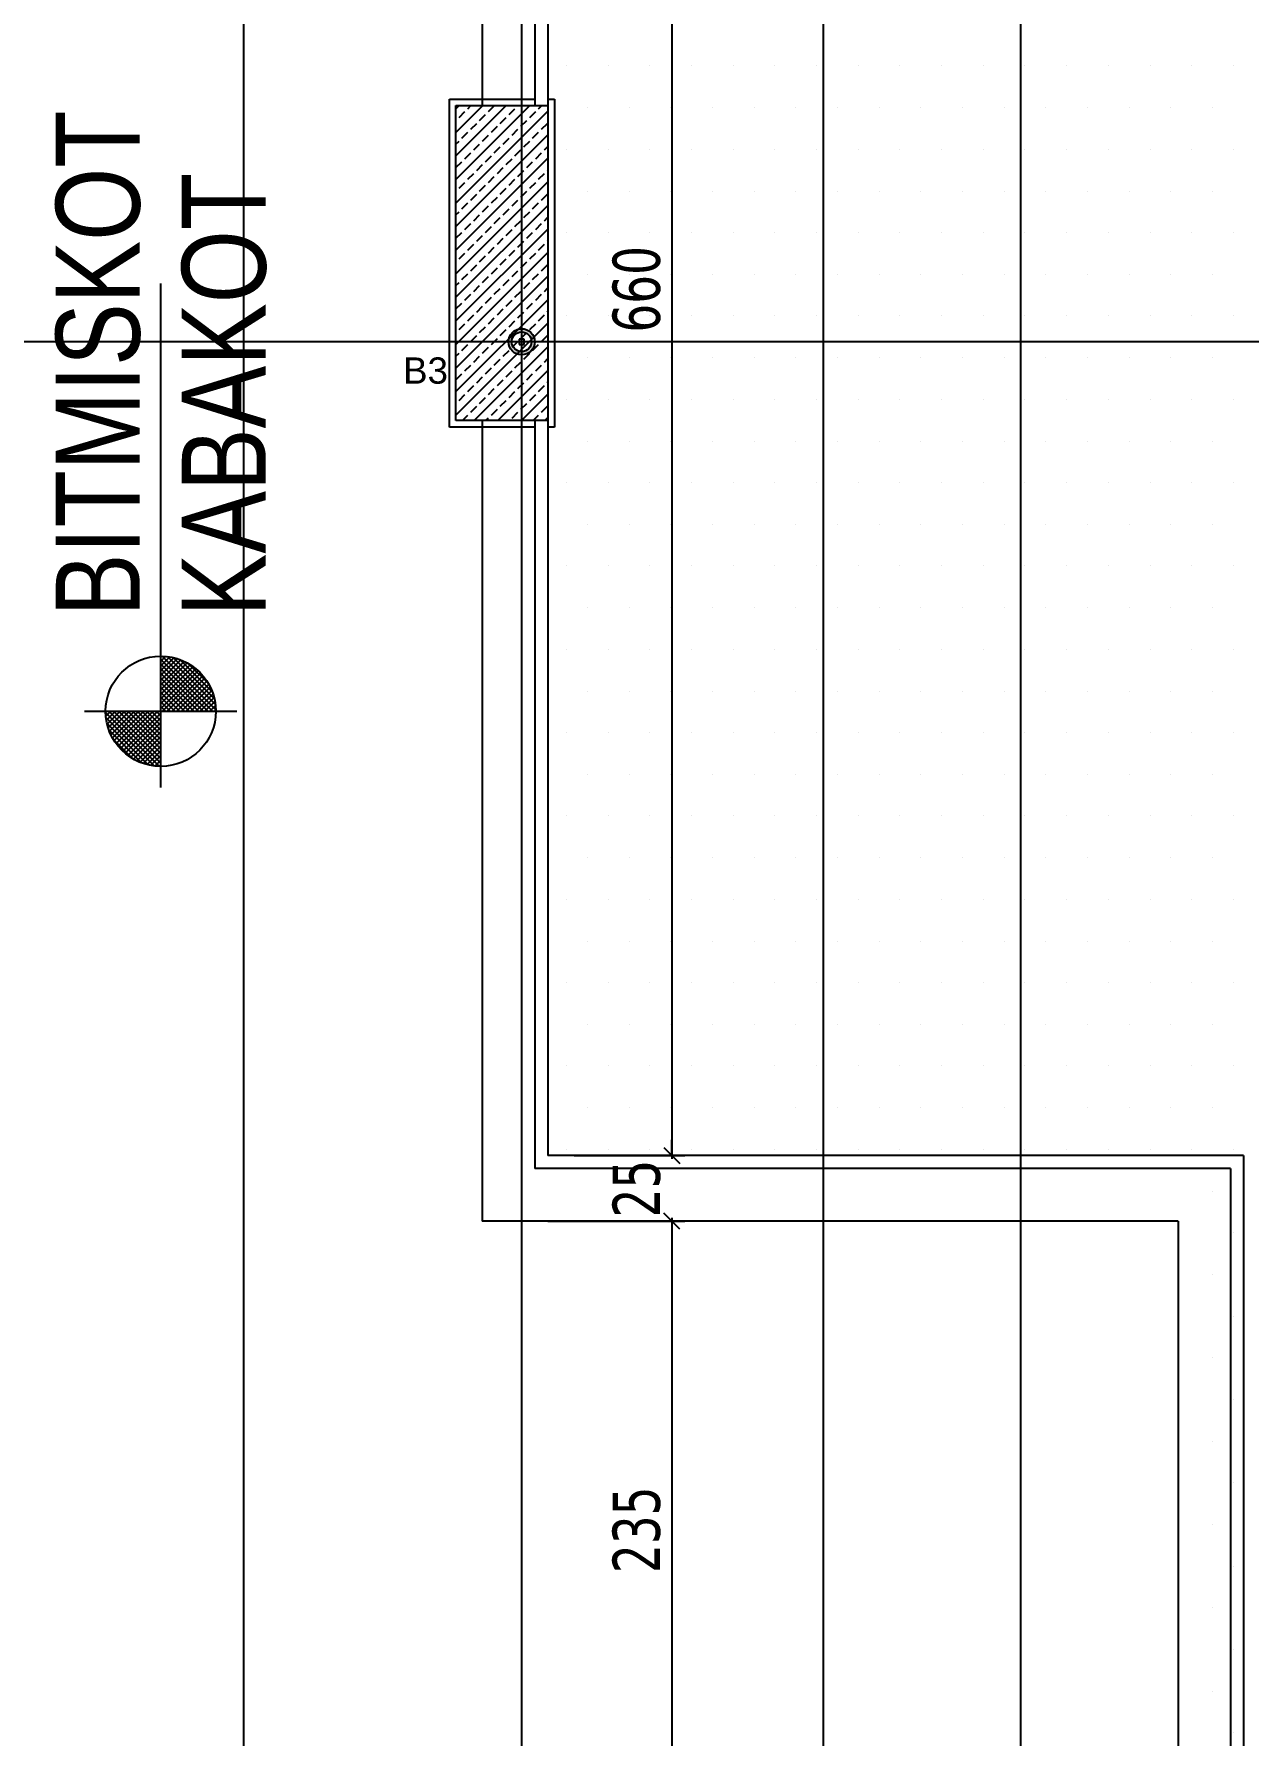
# Model space of a CAD drawing. Header units: millimetres. Extents: x 43168.9 to 43194.6, y -25545.1 to -25543.4.
# Drawn here: x 43177.5917 to 43177.6843, y -25544.0901 to -25543.9605 of the extents above; entities that cross this region are included whole.
import ezdxf

# ---------------------------------------------------------------- set-up
doc = ezdxf.new("R2010")
doc.units = ezdxf.units.MM
doc.header["$LTSCALE"] = 200
doc.linetypes.add('DASHDOT', pattern=[1, 0.5, -0.25, 0, -0.25])
doc.linetypes.add('DASHDOT2', pattern=[0.5, 0.25, -0.125, 0, -0.125])
for name, color, linetype in [('aks_sgh', 5, 'DASHDOT2'), ('cam_sgh', 1, 'Continuous'), ('gor-4_sgh', 17, 'Continuous'), ('kesitcizgisi_sgh', 22, 'Continuous'), ('kolon-b.a_sgh', 6, 'Continuous'), ('olcuic_sgh', 183, 'Continuous'), ('siva_sgh', 145, 'Continuous'), ('tarama-betonarme_sgh', 223, 'Continuous'), ('tarama-zemin_sgh', 197, 'Continuous')]:
    doc.layers.add(name, color=color, linetype=linetype)
doc.styles.add('1-200', font='arial.ttf', dxfattribs={"height": 60})
doc.styles.add('dim', font='VERDANA.TTF', dxfattribs={"width": 0.7})
doc.styles.add('text2', font='arial.ttf')

msp = doc.modelspace()

# ---------------------------------------------------------------- hatches: boundary and pattern name
h = msp.add_hatch(color=256)
edge = h.paths.add_edge_path()
edge.add_arc((43177.62888, -25543.98392), 0.001, 0, 360)
edge = h.paths.add_edge_path(flags=16)
edge.add_arc((43177.62888, -25543.98392), 0.00075, 0, 360)

# ---------------------------------------------------------------- linework, layer by layer
at = {"color": 0}
for p, q in [((43177.60139, -25544.01787), (43177.60139, -25543.97947)), ((43177.59559, -25544.01207), (43177.60719, -25544.01207))]:
    msp.add_line(p, q, dxfattribs=at)
at = {"color": 0, "linetype": 'ByBlock', "lineweight": -2}
for p, q in [((43177.62908, -25543.98372), (43177.62868, -25543.98372)), ((43177.62868, -25543.98372), (43177.62868, -25543.98412)), ((43177.62868, -25543.98412), (43177.62908, -25543.98412)), ((43177.62895, -25543.98385), (43177.62881, -25543.98399)), ((43177.62895, -25543.98399), (43177.62881, -25543.98385)), ((43177.62908, -25543.98412), (43177.62908, -25543.98372)), ((43177.63972, -25544.04532), (43177.64092, -25544.04652)), ((43177.63972, -25544.04532), (43177.64092, -25544.04652)), ((43177.64092, -25544.05152), (43177.63972, -25544.05032)), ((43177.64092, -25544.05152), (43177.63972, -25544.05032))]:
    msp.add_line(p, q, dxfattribs=at)
for p, q in [((43177.60142, -25544.00787), (43177.60139, -25544.0079)), ((43177.60176, -25544.00789), (43177.60139, -25544.00826)), ((43177.60207, -25544.00793), (43177.60139, -25544.00862)), ((43177.60238, -25544.00799), (43177.60139, -25544.00897)), ((43177.60558, -25544.01195), (43177.60151, -25544.00787)), ((43177.60555, -25544.01156), (43177.6019, -25544.0079)), ((43177.60547, -25544.01111), (43177.60233, -25544.00797)), ((43177.60265, -25544.00807), (43177.60139, -25544.00933)), ((43177.60534, -25544.01207), (43177.60139, -25544.00812)), ((43177.60292, -25544.00816), (43177.60139, -25544.00969)), ((43177.60317, -25544.00828), (43177.60139, -25544.01005)), ((43177.60341, -25544.00839), (43177.60139, -25544.01041)), ((43177.60498, -25544.01207), (43177.60139, -25544.00848)), ((43177.60363, -25544.00853), (43177.60139, -25544.01077)), ((43177.60385, -25544.00867), (43177.60139, -25544.01113)), ((43177.60405, -25544.00883), (43177.60139, -25544.01149)), ((43177.60463, -25544.01207), (43177.60139, -25544.00884)), ((43177.60424, -25544.009), (43177.60139, -25544.01185)), ((43177.60427, -25544.01207), (43177.60139, -25544.0092)), ((43177.60443, -25544.00917), (43177.60153, -25544.01207)), ((43177.60532, -25544.01061), (43177.60284, -25544.00813)), ((43177.60499, -25544.00992), (43177.60354, -25544.00847)), ((43177.60391, -25544.01207), (43177.60139, -25544.00955)), ((43177.60355, -25544.01207), (43177.60139, -25544.00991)), ((43177.60319, -25544.01207), (43177.60139, -25544.01027)), ((43177.60459, -25544.00937), (43177.60189, -25544.01207)), ((43177.60476, -25544.00956), (43177.60225, -25544.01207)), ((43177.6049, -25544.00978), (43177.60261, -25544.01207)), ((43177.60504, -25544.01), (43177.60297, -25544.01207)), ((43177.60516, -25544.01024), (43177.60333, -25544.01207)), ((43177.60527, -25544.01049), (43177.60369, -25544.01207)), ((43177.60283, -25544.01207), (43177.60139, -25544.01063)), ((43177.60247, -25544.01207), (43177.60139, -25544.01099)), ((43177.60211, -25544.01207), (43177.60139, -25544.01135)), ((43177.60175, -25544.01207), (43177.60139, -25544.01171)), ((43177.60538, -25544.01074), (43177.60405, -25544.01207)), ((43177.60545, -25544.01103), (43177.6044, -25544.01207)), ((43177.60552, -25544.01132), (43177.60476, -25544.01207)), ((43177.60556, -25544.01163), (43177.60512, -25544.01207)), ((43177.59722, -25544.01207), (43177.59719, -25544.0121)), ((43177.60127, -25544.01626), (43177.5972, -25544.01219)), ((43177.59758, -25544.01207), (43177.59721, -25544.01244)), ((43177.60088, -25544.01623), (43177.59723, -25544.01257)), ((43177.59794, -25544.01207), (43177.59726, -25544.01275)), ((43177.60044, -25544.01614), (43177.5973, -25544.013)), ((43177.5983, -25544.01207), (43177.59731, -25544.01305)), ((43177.59866, -25544.01207), (43177.59739, -25544.01333)), ((43177.60139, -25544.01602), (43177.59744, -25544.01207)), ((43177.59902, -25544.01207), (43177.59749, -25544.0136)), ((43177.59938, -25544.01207), (43177.5976, -25544.01384)), ((43177.59973, -25544.01207), (43177.59771, -25544.01409)), ((43177.60139, -25544.01566), (43177.5978, -25544.01207)), ((43177.60009, -25544.01207), (43177.59785, -25544.01431)), ((43177.60045, -25544.01207), (43177.598, -25544.01453)), ((43177.60081, -25544.01207), (43177.59815, -25544.01473)), ((43177.60139, -25544.0153), (43177.59816, -25544.01207)), ((43177.60117, -25544.01207), (43177.59832, -25544.01492)), ((43177.60139, -25544.01221), (43177.59849, -25544.01511)), ((43177.60139, -25544.01494), (43177.59852, -25544.01207)), ((43177.60139, -25544.01257), (43177.59869, -25544.01527)), ((43177.60139, -25544.01458), (43177.59888, -25544.01207)), ((43177.60139, -25544.01293), (43177.59889, -25544.01543)), ((43177.60139, -25544.01422), (43177.59924, -25544.01207)), ((43177.60139, -25544.01387), (43177.5996, -25544.01207)), ((43177.60139, -25544.01351), (43177.59996, -25544.01207)), ((43177.60139, -25544.01315), (43177.60031, -25544.01207)), ((43177.60139, -25544.01279), (43177.60067, -25544.01207)), ((43177.60139, -25544.01243), (43177.60103, -25544.01207)), ((43177.60558, -25544.01197), (43177.60548, -25544.01207)), ((43177.59993, -25544.016), (43177.59745, -25544.01351)), ((43177.59925, -25544.01567), (43177.59779, -25544.01422)), ((43177.60139, -25544.01328), (43177.5991, -25544.01558)), ((43177.60139, -25544.01364), (43177.59932, -25544.01572)), ((43177.60139, -25544.014), (43177.59956, -25544.01584)), ((43177.60139, -25544.01436), (43177.59981, -25544.01594)), ((43177.60139, -25544.01472), (43177.60006, -25544.01605)), ((43177.60139, -25544.01508), (43177.60035, -25544.01612)), ((43177.60139, -25544.01544), (43177.60064, -25544.01619)), ((43177.60139, -25544.0158), (43177.60096, -25544.01624)), ((43177.60139, -25544.01616), (43177.60129, -25544.01626))]:
    msp.add_line(p, q)
at = {"color": 0, "linetype": 'Continuous', "lineweight": -2}
for radius in [0.001, 0.00075]:
    msp.add_circle((43177.62888, -25543.98392), radius, dxfattribs=at)
at = {"color": 0}
msp.add_circle((43177.60139, -25544.01207), 0.0042, dxfattribs=at)
at = {"layer": 'aks_sgh'}
for p, q in [((43177.62888, -25543.74092), (43177.62888, -25544.60992)), ((43177.66688, -25543.74092), (43177.66688, -25544.60992)), ((43178.16688, -25543.98392), (43177.36488, -25543.98392))]:
    msp.add_line(p, q, dxfattribs=at)
at = {"layer": 'cam_sgh'}
for p, q in [((43177.62988, -25543.91291), (43177.62988, -25543.96592)), ((43177.63088, -25543.91391), (43177.63088, -25544.04592)), ((43177.62988, -25543.98992), (43177.62988, -25544.04692)), ((43177.68388, -25544.04592), (43177.63088, -25544.04592)), ((43177.68388, -25544.04592), (43177.68388, -25544.28092)), ((43177.68288, -25544.04692), (43177.62988, -25544.04692)), ((43177.68288, -25544.04692), (43177.68288, -25544.27992))]:
    msp.add_line(p, q, dxfattribs=at)
at = {"layer": 'gor-4_sgh'}
for p, q in [((43177.62588, -25543.90891), (43177.62588, -25543.96592)), ((43177.62588, -25543.98992), (43177.62588, -25544.05092)), ((43177.67888, -25544.05092), (43177.62588, -25544.05092)), ((43177.67888, -25544.05092), (43177.67888, -25544.27592))]:
    msp.add_line(p, q, dxfattribs=at)
at = {"layer": 'kesitcizgisi_sgh', "linetype": 'DASHDOT'}
msp.add_line((43177.65188, -25544.61379), (43177.65188, -25543.80816), dxfattribs=at)
at = {"layer": 'kolon-b.a_sgh'}
for p, q in [((43177.62388, -25543.96592), (43177.63088, -25543.96592)), ((43177.62388, -25543.98992), (43177.62388, -25543.96592)), ((43177.63088, -25543.96592), (43177.63088, -25543.98992)), ((43177.63088, -25543.98992), (43177.62388, -25543.98992))]:
    msp.add_line(p, q, dxfattribs=at)
at = {"layer": 'olcuic_sgh'}
for p, q in [((43177.60769, -25543.87067), (43177.60769, -25544.54617)), ((43177.64032, -25543.91366), (43177.64032, -25544.04617)), ((43177.64032, -25544.04592), (43177.64032, -25544.04472)), ((43177.63288, -25544.04592), (43177.64132, -25544.04592)), ((43177.63288, -25544.04592), (43177.64132, -25544.04592)), ((43177.64032, -25544.05067), (43177.64032, -25544.09817)), ((43177.63088, -25544.05092), (43177.64132, -25544.05092)), ((43177.63088, -25544.05092), (43177.64132, -25544.05092)), ((43177.64032, -25544.05092), (43177.64032, -25544.05212))]:
    msp.add_line(p, q, dxfattribs=at)
at = {"layer": 'siva_sgh'}
for p, q in [((43177.62338, -25543.99042), (43177.62338, -25543.96542)), ((43177.62338, -25543.96542), (43177.62988, -25543.96542)), ((43177.63088, -25543.96542), (43177.63138, -25543.96542)), ((43177.63138, -25543.96542), (43177.63138, -25543.99042)), ((43177.62988, -25543.99042), (43177.62338, -25543.99042)), ((43177.63138, -25543.99042), (43177.63088, -25543.99042))]:
    msp.add_line(p, q, dxfattribs=at)
at = {"layer": 'tarama-betonarme_sgh'}
for p, q in [((43177.62388, -25543.96616), (43177.62412, -25543.96592)), ((43177.62388, -25543.96796), (43177.62592, -25543.96592)), ((43177.62388, -25543.96975), (43177.62771, -25543.96592)), ((43177.62388, -25543.97155), (43177.62951, -25543.96592)), ((43177.62388, -25543.97335), (43177.63088, -25543.96635)), ((43177.62411, -25543.96683), (43177.62456, -25543.96638)), ((43177.62478, -25543.96616), (43177.62502, -25543.96592)), ((43177.62635, -25543.96638), (43177.6268, -25543.96593)), ((43177.62792, -25543.96661), (43177.62837, -25543.96616)), ((43177.6286, -25543.96593), (43177.62861, -25543.96592)), ((43177.6295, -25543.96683), (43177.62995, -25543.96638)), ((43177.63017, -25543.96616), (43177.63041, -25543.96592)), ((43177.62388, -25543.96706), (43177.62388, -25543.96705)), ((43177.62501, -25543.96773), (43177.62546, -25543.96728)), ((43177.62568, -25543.96705), (43177.62613, -25543.96661)), ((43177.62658, -25543.96795), (43177.62703, -25543.9675)), ((43177.62725, -25543.96728), (43177.6277, -25543.96683)), ((43177.62815, -25543.96818), (43177.6286, -25543.96773)), ((43177.62882, -25543.9675), (43177.62927, -25543.96705)), ((43177.63039, -25543.96773), (43177.63084, -25543.96728)), ((43177.62388, -25543.97514), (43177.63088, -25543.96814)), ((43177.62388, -25543.96885), (43177.62411, -25543.96863)), ((43177.62433, -25543.9684), (43177.62478, -25543.96795)), ((43177.62523, -25543.9693), (43177.62568, -25543.96885)), ((43177.6259, -25543.96863), (43177.62635, -25543.96818)), ((43177.6268, -25543.96952), (43177.62725, -25543.96907)), ((43177.62748, -25543.96885), (43177.62792, -25543.9684)), ((43177.62905, -25543.96907), (43177.6295, -25543.96863)), ((43177.62972, -25543.9684), (43177.63017, -25543.96795)), ((43177.63062, -25543.9693), (43177.63088, -25543.96904)), ((43177.62388, -25543.97694), (43177.63088, -25543.96994)), ((43177.62388, -25543.97065), (43177.62433, -25543.9702)), ((43177.62456, -25543.96997), (43177.62501, -25543.96952)), ((43177.62613, -25543.9702), (43177.62658, -25543.96975)), ((43177.6277, -25543.97042), (43177.62815, -25543.96997)), ((43177.62837, -25543.96975), (43177.62882, -25543.9693)), ((43177.62927, -25543.97065), (43177.62972, -25543.9702)), ((43177.62995, -25543.96997), (43177.63039, -25543.96952)), ((43177.62478, -25543.97154), (43177.62523, -25543.9711)), ((43177.62546, -25543.97087), (43177.6259, -25543.97042)), ((43177.62635, -25543.97177), (43177.6268, -25543.97132)), ((43177.62703, -25543.9711), (43177.62748, -25543.97065)), ((43177.62792, -25543.97199), (43177.62837, -25543.97154)), ((43177.6286, -25543.97132), (43177.62905, -25543.97087)), ((43177.63017, -25543.97154), (43177.63062, -25543.9711)), ((43177.63084, -25543.97087), (43177.63088, -25543.97084)), ((43177.62388, -25543.97873), (43177.63088, -25543.97173)), ((43177.62388, -25543.97245), (43177.62388, -25543.97244)), ((43177.62411, -25543.97222), (43177.62456, -25543.97177)), ((43177.62501, -25543.97312), (43177.62546, -25543.97267)), ((43177.62568, -25543.97244), (43177.62613, -25543.97199)), ((43177.62658, -25543.97334), (43177.62703, -25543.97289)), ((43177.62725, -25543.97267), (43177.6277, -25543.97222)), ((43177.62882, -25543.97289), (43177.62927, -25543.97244)), ((43177.6295, -25543.97222), (43177.62995, -25543.97177)), ((43177.63039, -25543.97312), (43177.63084, -25543.97267)), ((43177.62388, -25543.98053), (43177.63088, -25543.97353)), ((43177.62388, -25543.97424), (43177.62411, -25543.97401)), ((43177.62433, -25543.97379), (43177.62478, -25543.97334)), ((43177.62523, -25543.97469), (43177.62568, -25543.97424)), ((43177.6259, -25543.97401), (43177.62635, -25543.97356)), ((43177.62748, -25543.97424), (43177.62792, -25543.97379)), ((43177.62815, -25543.97356), (43177.6286, -25543.97312)), ((43177.62905, -25543.97446), (43177.6295, -25543.97401)), ((43177.62972, -25543.97379), (43177.63017, -25543.97334)), ((43177.62388, -25543.98233), (43177.63088, -25543.97533)), ((43177.62456, -25543.97536), (43177.62501, -25543.97491)), ((43177.62613, -25543.97559), (43177.62658, -25543.97514)), ((43177.6268, -25543.97491), (43177.62725, -25543.97446)), ((43177.6277, -25543.97581), (43177.62815, -25543.97536)), ((43177.62837, -25543.97514), (43177.62882, -25543.97469)), ((43177.62995, -25543.97536), (43177.63039, -25543.97491)), ((43177.63062, -25543.97469), (43177.63088, -25543.97443)), ((43177.62388, -25543.97603), (43177.62433, -25543.97559)), ((43177.62478, -25543.97693), (43177.62523, -25543.97648)), ((43177.62546, -25543.97626), (43177.6259, -25543.97581)), ((43177.62635, -25543.97716), (43177.6268, -25543.97671)), ((43177.62703, -25543.97648), (43177.62748, -25543.97603)), ((43177.6286, -25543.97671), (43177.62905, -25543.97626)), ((43177.62927, -25543.97603), (43177.62972, -25543.97559)), ((43177.63017, -25543.97693), (43177.63062, -25543.97648)), ((43177.63084, -25543.97626), (43177.63088, -25543.97622)), ((43177.62388, -25543.98412), (43177.63088, -25543.97712)), ((43177.62388, -25543.97784), (43177.62388, -25543.97783)), ((43177.62411, -25543.97761), (43177.62456, -25543.97716)), ((43177.62501, -25543.9785), (43177.62546, -25543.97805)), ((43177.62568, -25543.97783), (43177.62613, -25543.97738)), ((43177.62725, -25543.97805), (43177.6277, -25543.97761)), ((43177.62792, -25543.97738), (43177.62837, -25543.97693)), ((43177.62882, -25543.97828), (43177.62927, -25543.97783)), ((43177.6295, -25543.97761), (43177.62995, -25543.97716)), ((43177.63039, -25543.9785), (43177.63084, -25543.97805)), ((43177.62388, -25543.98592), (43177.63088, -25543.97892)), ((43177.62388, -25543.97963), (43177.62411, -25543.9794)), ((43177.62433, -25543.97918), (43177.62478, -25543.97873)), ((43177.6259, -25543.9794), (43177.62635, -25543.97895)), ((43177.62658, -25543.97873), (43177.62703, -25543.97828)), ((43177.62748, -25543.97963), (43177.62792, -25543.97918)), ((43177.62815, -25543.97895), (43177.6286, -25543.9785)), ((43177.62905, -25543.97985), (43177.6295, -25543.9794)), ((43177.62972, -25543.97918), (43177.63017, -25543.97873)), ((43177.62388, -25543.98771), (43177.63088, -25543.98071)), ((43177.62456, -25543.98075), (43177.62501, -25543.9803)), ((43177.62523, -25543.98008), (43177.62568, -25543.97963)), ((43177.62613, -25543.98097), (43177.62658, -25543.98052)), ((43177.6268, -25543.9803), (43177.62725, -25543.97985)), ((43177.6277, -25543.9812), (43177.62815, -25543.98075)), ((43177.62837, -25543.98052), (43177.62882, -25543.98008)), ((43177.62995, -25543.98075), (43177.63039, -25543.9803)), ((43177.63062, -25543.98008), (43177.63088, -25543.97982)), ((43177.62388, -25543.98142), (43177.62433, -25543.98097)), ((43177.62478, -25543.98232), (43177.62523, -25543.98187)), ((43177.62546, -25543.98165), (43177.6259, -25543.9812)), ((43177.62703, -25543.98187), (43177.62748, -25543.98142)), ((43177.6286, -25543.9821), (43177.62905, -25543.98165)), ((43177.62927, -25543.98142), (43177.62972, -25543.98097)), ((43177.63017, -25543.98232), (43177.63062, -25543.98187)), ((43177.63084, -25543.98165), (43177.63088, -25543.98161)), ((43177.62388, -25543.98951), (43177.63088, -25543.98251)), ((43177.62388, -25543.98322), (43177.62388, -25543.98322)), ((43177.62411, -25543.98299), (43177.62456, -25543.98255)), ((43177.62568, -25543.98322), (43177.62613, -25543.98277)), ((43177.62635, -25543.98255), (43177.6268, -25543.9821)), ((43177.62725, -25543.98344), (43177.6277, -25543.98299)), ((43177.62792, -25543.98277), (43177.62837, -25543.98232)), ((43177.62882, -25543.98367), (43177.62927, -25543.98322)), ((43177.6295, -25543.98299), (43177.62995, -25543.98255)), ((43177.62433, -25543.98457), (43177.62478, -25543.98412)), ((43177.62501, -25543.98389), (43177.62546, -25543.98344)), ((43177.62527, -25543.98992), (43177.63088, -25543.98431)), ((43177.6259, -25543.98479), (43177.62635, -25543.98434)), ((43177.62658, -25543.98412), (43177.62703, -25543.98367)), ((43177.62748, -25543.98501), (43177.62792, -25543.98457)), ((43177.62815, -25543.98434), (43177.6286, -25543.98389)), ((43177.62972, -25543.98457), (43177.63017, -25543.98412)), ((43177.63039, -25543.98389), (43177.63084, -25543.98344)), ((43177.62388, -25543.98502), (43177.62411, -25543.98479)), ((43177.62456, -25543.98614), (43177.62501, -25543.98569)), ((43177.62523, -25543.98546), (43177.62568, -25543.98501)), ((43177.62613, -25543.98636), (43177.62658, -25543.98591)), ((43177.6268, -25543.98569), (43177.62725, -25543.98524)), ((43177.62837, -25543.98591), (43177.62882, -25543.98546)), ((43177.62905, -25543.98524), (43177.6295, -25543.98479)), ((43177.62995, -25543.98614), (43177.63039, -25543.98569)), ((43177.63062, -25543.98546), (43177.63088, -25543.9852)), ((43177.62388, -25543.98681), (43177.62433, -25543.98636)), ((43177.62546, -25543.98704), (43177.6259, -25543.98659)), ((43177.62703, -25543.98726), (43177.62748, -25543.98681)), ((43177.62706, -25543.98992), (43177.63088, -25543.9861)), ((43177.6277, -25543.98659), (43177.62815, -25543.98614)), ((43177.6286, -25543.98748), (43177.62905, -25543.98704)), ((43177.62927, -25543.98681), (43177.62972, -25543.98636)), ((43177.63084, -25543.98704), (43177.63088, -25543.987)), ((43177.62411, -25543.98838), (43177.62456, -25543.98793)), ((43177.62478, -25543.98771), (43177.62523, -25543.98726)), ((43177.62568, -25543.98861), (43177.62613, -25543.98816)), ((43177.62635, -25543.98793), (43177.6268, -25543.98748)), ((43177.62725, -25543.98883), (43177.6277, -25543.98838)), ((43177.62792, -25543.98816), (43177.62837, -25543.98771)), ((43177.62886, -25543.98992), (43177.63088, -25543.9879)), ((43177.6295, -25543.98838), (43177.62995, -25543.98793)), ((43177.63017, -25543.98771), (43177.63062, -25543.98726)), ((43177.62388, -25543.98861), (43177.62388, -25543.98861)), ((43177.62437, -25543.98992), (43177.62478, -25543.9895)), ((43177.62501, -25543.98928), (43177.62546, -25543.98883)), ((43177.62616, -25543.98992), (43177.62635, -25543.98973)), ((43177.62658, -25543.9895), (43177.62703, -25543.98906)), ((43177.62815, -25543.98973), (43177.6286, -25543.98928)), ((43177.62882, -25543.98906), (43177.62927, -25543.98861)), ((43177.62976, -25543.98992), (43177.63017, -25543.9895)), ((43177.63039, -25543.98928), (43177.63084, -25543.98883)), ((43177.63065, -25543.98992), (43177.63088, -25543.98969))]:
    msp.add_line(p, q, dxfattribs=at)
at = {"layer": 'tarama-zemin_sgh'}
for p, q in [((43177.6323, -25543.9629), (43177.6323, -25543.9629)), ((43177.63547, -25543.9629), (43177.63547, -25543.9629)), ((43177.63865, -25543.9629), (43177.63865, -25543.9629)), ((43177.64182, -25543.9629), (43177.64182, -25543.9629)), ((43177.645, -25543.9629), (43177.645, -25543.9629)), ((43177.64817, -25543.9629), (43177.64817, -25543.9629)), ((43177.65135, -25543.9629), (43177.65135, -25543.9629)), ((43177.65452, -25543.9629), (43177.65452, -25543.9629)), ((43177.6577, -25543.9629), (43177.6577, -25543.9629)), ((43177.66087, -25543.9629), (43177.66087, -25543.9629)), ((43177.66405, -25543.9629), (43177.66405, -25543.9629)), ((43177.66722, -25543.9629), (43177.66722, -25543.9629)), ((43177.6704, -25543.9629), (43177.6704, -25543.9629)), ((43177.67357, -25543.9629), (43177.67357, -25543.9629)), ((43177.67675, -25543.9629), (43177.67675, -25543.9629)), ((43177.67992, -25543.9629), (43177.67992, -25543.9629)), ((43177.6831, -25543.9629), (43177.6831, -25543.9629)), ((43177.63389, -25543.96608), (43177.63389, -25543.96608)), ((43177.63706, -25543.96608), (43177.63706, -25543.96608)), ((43177.64024, -25543.96608), (43177.64024, -25543.96608)), ((43177.64341, -25543.96608), (43177.64341, -25543.96608)), ((43177.64659, -25543.96608), (43177.64659, -25543.96608)), ((43177.64976, -25543.96608), (43177.64976, -25543.96608)), ((43177.65294, -25543.96608), (43177.65294, -25543.96608)), ((43177.65611, -25543.96608), (43177.65611, -25543.96608)), ((43177.65929, -25543.96608), (43177.65929, -25543.96608)), ((43177.66246, -25543.96608), (43177.66246, -25543.96608)), ((43177.66564, -25543.96608), (43177.66564, -25543.96608)), ((43177.66881, -25543.96608), (43177.66881, -25543.96608)), ((43177.67199, -25543.96608), (43177.67199, -25543.96608)), ((43177.67516, -25543.96608), (43177.67516, -25543.96608)), ((43177.67834, -25543.96608), (43177.67834, -25543.96608)), ((43177.68151, -25543.96608), (43177.68151, -25543.96608)), ((43177.6323, -25543.96925), (43177.6323, -25543.96925)), ((43177.63547, -25543.96925), (43177.63547, -25543.96925)), ((43177.63865, -25543.96925), (43177.63865, -25543.96925)), ((43177.64182, -25543.96925), (43177.64182, -25543.96925)), ((43177.645, -25543.96925), (43177.645, -25543.96925)), ((43177.64817, -25543.96925), (43177.64817, -25543.96925)), ((43177.65135, -25543.96925), (43177.65135, -25543.96925)), ((43177.65452, -25543.96925), (43177.65452, -25543.96925)), ((43177.6577, -25543.96925), (43177.6577, -25543.96925)), ((43177.66087, -25543.96925), (43177.66087, -25543.96925)), ((43177.66405, -25543.96925), (43177.66405, -25543.96925)), ((43177.66722, -25543.96925), (43177.66722, -25543.96925)), ((43177.6704, -25543.96925), (43177.6704, -25543.96925)), ((43177.67357, -25543.96925), (43177.67357, -25543.96925)), ((43177.67675, -25543.96925), (43177.67675, -25543.96925)), ((43177.67992, -25543.96925), (43177.67992, -25543.96925)), ((43177.6831, -25543.96925), (43177.6831, -25543.96925)), ((43177.63389, -25543.97243), (43177.63389, -25543.97243)), ((43177.63706, -25543.97243), (43177.63706, -25543.97243)), ((43177.64024, -25543.97243), (43177.64024, -25543.97243)), ((43177.64341, -25543.97243), (43177.64341, -25543.97243)), ((43177.64659, -25543.97243), (43177.64659, -25543.97243)), ((43177.64976, -25543.97243), (43177.64976, -25543.97243)), ((43177.65294, -25543.97243), (43177.65294, -25543.97243)), ((43177.65611, -25543.97243), (43177.65611, -25543.97243)), ((43177.65929, -25543.97243), (43177.65929, -25543.97243)), ((43177.66246, -25543.97243), (43177.66246, -25543.97243)), ((43177.66564, -25543.97243), (43177.66564, -25543.97243)), ((43177.66881, -25543.97243), (43177.66881, -25543.97243)), ((43177.67199, -25543.97243), (43177.67199, -25543.97243)), ((43177.67516, -25543.97243), (43177.67516, -25543.97243)), ((43177.67834, -25543.97243), (43177.67834, -25543.97243)), ((43177.68151, -25543.97243), (43177.68151, -25543.97243)), ((43177.6323, -25543.9756), (43177.6323, -25543.9756)), ((43177.63547, -25543.9756), (43177.63547, -25543.9756)), ((43177.63865, -25543.9756), (43177.63865, -25543.9756)), ((43177.64182, -25543.9756), (43177.64182, -25543.9756)), ((43177.645, -25543.9756), (43177.645, -25543.9756)), ((43177.64817, -25543.9756), (43177.64817, -25543.9756)), ((43177.65135, -25543.9756), (43177.65135, -25543.9756)), ((43177.65452, -25543.9756), (43177.65452, -25543.9756)), ((43177.6577, -25543.9756), (43177.6577, -25543.9756)), ((43177.66087, -25543.9756), (43177.66087, -25543.9756)), ((43177.66405, -25543.9756), (43177.66405, -25543.9756)), ((43177.66722, -25543.9756), (43177.66722, -25543.9756)), ((43177.6704, -25543.9756), (43177.6704, -25543.9756)), ((43177.67357, -25543.9756), (43177.67357, -25543.9756)), ((43177.67675, -25543.9756), (43177.67675, -25543.9756)), ((43177.67992, -25543.9756), (43177.67992, -25543.9756)), ((43177.6831, -25543.9756), (43177.6831, -25543.9756)), ((43177.63389, -25543.97878), (43177.63389, -25543.97878)), ((43177.63706, -25543.97878), (43177.63706, -25543.97878)), ((43177.64024, -25543.97878), (43177.64024, -25543.97878)), ((43177.64341, -25543.97878), (43177.64341, -25543.97878)), ((43177.64659, -25543.97878), (43177.64659, -25543.97878)), ((43177.64976, -25543.97878), (43177.64976, -25543.97878)), ((43177.65294, -25543.97878), (43177.65294, -25543.97878)), ((43177.65611, -25543.97878), (43177.65611, -25543.97878)), ((43177.65929, -25543.97878), (43177.65929, -25543.97878)), ((43177.66246, -25543.97878), (43177.66246, -25543.97878)), ((43177.66564, -25543.97878), (43177.66564, -25543.97878)), ((43177.66881, -25543.97878), (43177.66881, -25543.97878)), ((43177.67199, -25543.97878), (43177.67199, -25543.97878)), ((43177.67516, -25543.97878), (43177.67516, -25543.97878)), ((43177.67834, -25543.97878), (43177.67834, -25543.97878)), ((43177.68151, -25543.97878), (43177.68151, -25543.97878)), ((43177.6323, -25543.98195), (43177.6323, -25543.98195)), ((43177.63547, -25543.98195), (43177.63547, -25543.98195)), ((43177.63865, -25543.98195), (43177.63865, -25543.98195)), ((43177.64182, -25543.98195), (43177.64182, -25543.98195)), ((43177.645, -25543.98195), (43177.645, -25543.98195)), ((43177.64817, -25543.98195), (43177.64817, -25543.98195)), ((43177.65135, -25543.98195), (43177.65135, -25543.98195)), ((43177.65452, -25543.98195), (43177.65452, -25543.98195)), ((43177.6577, -25543.98195), (43177.6577, -25543.98195)), ((43177.66087, -25543.98195), (43177.66087, -25543.98195)), ((43177.66405, -25543.98195), (43177.66405, -25543.98195)), ((43177.66722, -25543.98195), (43177.66722, -25543.98195)), ((43177.6704, -25543.98195), (43177.6704, -25543.98195)), ((43177.67357, -25543.98195), (43177.67357, -25543.98195)), ((43177.67675, -25543.98195), (43177.67675, -25543.98195)), ((43177.67992, -25543.98195), (43177.67992, -25543.98195)), ((43177.6831, -25543.98195), (43177.6831, -25543.98195)), ((43177.63389, -25543.98513), (43177.63389, -25543.98513)), ((43177.63706, -25543.98513), (43177.63706, -25543.98513)), ((43177.64024, -25543.98513), (43177.64024, -25543.98513)), ((43177.64341, -25543.98513), (43177.64341, -25543.98513)), ((43177.64659, -25543.98513), (43177.64659, -25543.98513)), ((43177.64976, -25543.98513), (43177.64976, -25543.98513)), ((43177.65294, -25543.98513), (43177.65294, -25543.98513)), ((43177.65611, -25543.98513), (43177.65611, -25543.98513)), ((43177.65929, -25543.98513), (43177.65929, -25543.98513)), ((43177.66246, -25543.98513), (43177.66246, -25543.98513)), ((43177.66564, -25543.98513), (43177.66564, -25543.98513)), ((43177.66881, -25543.98513), (43177.66881, -25543.98513)), ((43177.67199, -25543.98513), (43177.67199, -25543.98513)), ((43177.67516, -25543.98513), (43177.67516, -25543.98513)), ((43177.67834, -25543.98513), (43177.67834, -25543.98513)), ((43177.68151, -25543.98513), (43177.68151, -25543.98513)), ((43177.6323, -25543.9883), (43177.6323, -25543.9883)), ((43177.63547, -25543.9883), (43177.63547, -25543.9883)), ((43177.63865, -25543.9883), (43177.63865, -25543.9883)), ((43177.64182, -25543.9883), (43177.64182, -25543.9883)), ((43177.645, -25543.9883), (43177.645, -25543.9883)), ((43177.64817, -25543.9883), (43177.64817, -25543.9883)), ((43177.65135, -25543.9883), (43177.65135, -25543.9883)), ((43177.65452, -25543.9883), (43177.65452, -25543.9883)), ((43177.6577, -25543.9883), (43177.6577, -25543.9883)), ((43177.66087, -25543.9883), (43177.66087, -25543.9883)), ((43177.66405, -25543.9883), (43177.66405, -25543.9883)), ((43177.66722, -25543.9883), (43177.66722, -25543.9883)), ((43177.6704, -25543.9883), (43177.6704, -25543.9883)), ((43177.67357, -25543.9883), (43177.67357, -25543.9883)), ((43177.67675, -25543.9883), (43177.67675, -25543.9883)), ((43177.67992, -25543.9883), (43177.67992, -25543.9883)), ((43177.6831, -25543.9883), (43177.6831, -25543.9883)), ((43177.63389, -25543.99148), (43177.63389, -25543.99148)), ((43177.63706, -25543.99148), (43177.63706, -25543.99148)), ((43177.64024, -25543.99148), (43177.64024, -25543.99148)), ((43177.64341, -25543.99148), (43177.64341, -25543.99148)), ((43177.64659, -25543.99148), (43177.64659, -25543.99148)), ((43177.64976, -25543.99148), (43177.64976, -25543.99148)), ((43177.65294, -25543.99148), (43177.65294, -25543.99148)), ((43177.65611, -25543.99148), (43177.65611, -25543.99148)), ((43177.65929, -25543.99148), (43177.65929, -25543.99148)), ((43177.66246, -25543.99148), (43177.66246, -25543.99148)), ((43177.66564, -25543.99148), (43177.66564, -25543.99148)), ((43177.66881, -25543.99148), (43177.66881, -25543.99148)), ((43177.67199, -25543.99148), (43177.67199, -25543.99148)), ((43177.67516, -25543.99148), (43177.67516, -25543.99148)), ((43177.67834, -25543.99148), (43177.67834, -25543.99148)), ((43177.68151, -25543.99148), (43177.68151, -25543.99148)), ((43177.6323, -25543.99465), (43177.6323, -25543.99465)), ((43177.63547, -25543.99465), (43177.63547, -25543.99465)), ((43177.63865, -25543.99465), (43177.63865, -25543.99465)), ((43177.64182, -25543.99465), (43177.64182, -25543.99465)), ((43177.645, -25543.99465), (43177.645, -25543.99465)), ((43177.64817, -25543.99465), (43177.64817, -25543.99465)), ((43177.65135, -25543.99465), (43177.65135, -25543.99465)), ((43177.65452, -25543.99465), (43177.65452, -25543.99465)), ((43177.6577, -25543.99465), (43177.6577, -25543.99465)), ((43177.66087, -25543.99465), (43177.66087, -25543.99465)), ((43177.66405, -25543.99465), (43177.66405, -25543.99465)), ((43177.66722, -25543.99465), (43177.66722, -25543.99465)), ((43177.6704, -25543.99465), (43177.6704, -25543.99465)), ((43177.67357, -25543.99465), (43177.67357, -25543.99465)), ((43177.67675, -25543.99465), (43177.67675, -25543.99465)), ((43177.67992, -25543.99465), (43177.67992, -25543.99465)), ((43177.6831, -25543.99465), (43177.6831, -25543.99465)), ((43177.63389, -25543.99783), (43177.63389, -25543.99783)), ((43177.63706, -25543.99783), (43177.63706, -25543.99783)), ((43177.64024, -25543.99783), (43177.64024, -25543.99783)), ((43177.64341, -25543.99783), (43177.64341, -25543.99783)), ((43177.64659, -25543.99783), (43177.64659, -25543.99783)), ((43177.64976, -25543.99783), (43177.64976, -25543.99783)), ((43177.65294, -25543.99783), (43177.65294, -25543.99783)), ((43177.65611, -25543.99783), (43177.65611, -25543.99783)), ((43177.65929, -25543.99783), (43177.65929, -25543.99783)), ((43177.66246, -25543.99783), (43177.66246, -25543.99783)), ((43177.66564, -25543.99783), (43177.66564, -25543.99783)), ((43177.66881, -25543.99783), (43177.66881, -25543.99783)), ((43177.67199, -25543.99783), (43177.67199, -25543.99783)), ((43177.67516, -25543.99783), (43177.67516, -25543.99783)), ((43177.67834, -25543.99783), (43177.67834, -25543.99783)), ((43177.68151, -25543.99783), (43177.68151, -25543.99783)), ((43177.6323, -25544.001), (43177.6323, -25544.001)), ((43177.63547, -25544.001), (43177.63547, -25544.001)), ((43177.63865, -25544.001), (43177.63865, -25544.001)), ((43177.64182, -25544.001), (43177.64182, -25544.001)), ((43177.645, -25544.001), (43177.645, -25544.001)), ((43177.64817, -25544.001), (43177.64817, -25544.001)), ((43177.65135, -25544.001), (43177.65135, -25544.001)), ((43177.65452, -25544.001), (43177.65452, -25544.001)), ((43177.6577, -25544.001), (43177.6577, -25544.001)), ((43177.66087, -25544.001), (43177.66087, -25544.001)), ((43177.66405, -25544.001), (43177.66405, -25544.001)), ((43177.66722, -25544.001), (43177.66722, -25544.001)), ((43177.6704, -25544.001), (43177.6704, -25544.001)), ((43177.67357, -25544.001), (43177.67357, -25544.001)), ((43177.67675, -25544.001), (43177.67675, -25544.001)), ((43177.67992, -25544.001), (43177.67992, -25544.001)), ((43177.6831, -25544.001), (43177.6831, -25544.001)), ((43177.63389, -25544.00418), (43177.63389, -25544.00418)), ((43177.63706, -25544.00418), (43177.63706, -25544.00418)), ((43177.64024, -25544.00418), (43177.64024, -25544.00418)), ((43177.64341, -25544.00418), (43177.64341, -25544.00418)), ((43177.64659, -25544.00418), (43177.64659, -25544.00418)), ((43177.64976, -25544.00418), (43177.64976, -25544.00418)), ((43177.65294, -25544.00418), (43177.65294, -25544.00418)), ((43177.65611, -25544.00418), (43177.65611, -25544.00418)), ((43177.65929, -25544.00418), (43177.65929, -25544.00418)), ((43177.66246, -25544.00418), (43177.66246, -25544.00418)), ((43177.66564, -25544.00418), (43177.66564, -25544.00418)), ((43177.66881, -25544.00418), (43177.66881, -25544.00418)), ((43177.67199, -25544.00418), (43177.67199, -25544.00418)), ((43177.67516, -25544.00418), (43177.67516, -25544.00418)), ((43177.67834, -25544.00418), (43177.67834, -25544.00418)), ((43177.68151, -25544.00418), (43177.68151, -25544.00418)), ((43177.6323, -25544.00735), (43177.6323, -25544.00735)), ((43177.63547, -25544.00735), (43177.63547, -25544.00735)), ((43177.63865, -25544.00735), (43177.63865, -25544.00735)), ((43177.64182, -25544.00735), (43177.64182, -25544.00735)), ((43177.645, -25544.00735), (43177.645, -25544.00735)), ((43177.64817, -25544.00735), (43177.64817, -25544.00735)), ((43177.65135, -25544.00735), (43177.65135, -25544.00735)), ((43177.65452, -25544.00735), (43177.65452, -25544.00735)), ((43177.6577, -25544.00735), (43177.6577, -25544.00735)), ((43177.66087, -25544.00735), (43177.66087, -25544.00735)), ((43177.66405, -25544.00735), (43177.66405, -25544.00735)), ((43177.66722, -25544.00735), (43177.66722, -25544.00735)), ((43177.6704, -25544.00735), (43177.6704, -25544.00735)), ((43177.67357, -25544.00735), (43177.67357, -25544.00735)), ((43177.67675, -25544.00735), (43177.67675, -25544.00735)), ((43177.67992, -25544.00735), (43177.67992, -25544.00735)), ((43177.6831, -25544.00735), (43177.6831, -25544.00735)), ((43177.63389, -25544.01053), (43177.63389, -25544.01053)), ((43177.63706, -25544.01053), (43177.63706, -25544.01053)), ((43177.64024, -25544.01053), (43177.64024, -25544.01053)), ((43177.64341, -25544.01053), (43177.64341, -25544.01053)), ((43177.64659, -25544.01053), (43177.64659, -25544.01053)), ((43177.64976, -25544.01053), (43177.64976, -25544.01053)), ((43177.65294, -25544.01053), (43177.65294, -25544.01053)), ((43177.65611, -25544.01053), (43177.65611, -25544.01053)), ((43177.65929, -25544.01053), (43177.65929, -25544.01053)), ((43177.66246, -25544.01053), (43177.66246, -25544.01053)), ((43177.66564, -25544.01053), (43177.66564, -25544.01053)), ((43177.66881, -25544.01053), (43177.66881, -25544.01053)), ((43177.67199, -25544.01053), (43177.67199, -25544.01053)), ((43177.67516, -25544.01053), (43177.67516, -25544.01053)), ((43177.67834, -25544.01053), (43177.67834, -25544.01053)), ((43177.68151, -25544.01053), (43177.68151, -25544.01053)), ((43177.6323, -25544.0137), (43177.6323, -25544.0137)), ((43177.63547, -25544.0137), (43177.63547, -25544.0137)), ((43177.63865, -25544.0137), (43177.63865, -25544.0137)), ((43177.64182, -25544.0137), (43177.64182, -25544.0137)), ((43177.645, -25544.0137), (43177.645, -25544.0137)), ((43177.64817, -25544.0137), (43177.64817, -25544.0137)), ((43177.65135, -25544.0137), (43177.65135, -25544.0137)), ((43177.65452, -25544.0137), (43177.65452, -25544.0137)), ((43177.6577, -25544.0137), (43177.6577, -25544.0137)), ((43177.66087, -25544.0137), (43177.66087, -25544.0137)), ((43177.66405, -25544.0137), (43177.66405, -25544.0137)), ((43177.66722, -25544.0137), (43177.66722, -25544.0137)), ((43177.6704, -25544.0137), (43177.6704, -25544.0137)), ((43177.67357, -25544.0137), (43177.67357, -25544.0137)), ((43177.67675, -25544.0137), (43177.67675, -25544.0137)), ((43177.67992, -25544.0137), (43177.67992, -25544.0137)), ((43177.6831, -25544.0137), (43177.6831, -25544.0137)), ((43177.63389, -25544.01688), (43177.63389, -25544.01688)), ((43177.63706, -25544.01688), (43177.63706, -25544.01688)), ((43177.64024, -25544.01688), (43177.64024, -25544.01688)), ((43177.64341, -25544.01688), (43177.64341, -25544.01688)), ((43177.64659, -25544.01688), (43177.64659, -25544.01688)), ((43177.64976, -25544.01688), (43177.64976, -25544.01688)), ((43177.65294, -25544.01688), (43177.65294, -25544.01688)), ((43177.65611, -25544.01688), (43177.65611, -25544.01688)), ((43177.65929, -25544.01688), (43177.65929, -25544.01688)), ((43177.66246, -25544.01688), (43177.66246, -25544.01688)), ((43177.66564, -25544.01688), (43177.66564, -25544.01688)), ((43177.66881, -25544.01688), (43177.66881, -25544.01688)), ((43177.67199, -25544.01688), (43177.67199, -25544.01688)), ((43177.67516, -25544.01688), (43177.67516, -25544.01688)), ((43177.67834, -25544.01688), (43177.67834, -25544.01688)), ((43177.68151, -25544.01688), (43177.68151, -25544.01688)), ((43177.6323, -25544.02005), (43177.6323, -25544.02005)), ((43177.63547, -25544.02005), (43177.63547, -25544.02005)), ((43177.63865, -25544.02005), (43177.63865, -25544.02005)), ((43177.64182, -25544.02005), (43177.64182, -25544.02005)), ((43177.645, -25544.02005), (43177.645, -25544.02005)), ((43177.64817, -25544.02005), (43177.64817, -25544.02005)), ((43177.65135, -25544.02005), (43177.65135, -25544.02005)), ((43177.65452, -25544.02005), (43177.65452, -25544.02005)), ((43177.6577, -25544.02005), (43177.6577, -25544.02005)), ((43177.66087, -25544.02005), (43177.66087, -25544.02005)), ((43177.66405, -25544.02005), (43177.66405, -25544.02005)), ((43177.66722, -25544.02005), (43177.66722, -25544.02005)), ((43177.6704, -25544.02005), (43177.6704, -25544.02005)), ((43177.67357, -25544.02005), (43177.67357, -25544.02005)), ((43177.67675, -25544.02005), (43177.67675, -25544.02005)), ((43177.67992, -25544.02005), (43177.67992, -25544.02005)), ((43177.6831, -25544.02005), (43177.6831, -25544.02005)), ((43177.63389, -25544.02323), (43177.63389, -25544.02323)), ((43177.63706, -25544.02323), (43177.63706, -25544.02323)), ((43177.64024, -25544.02323), (43177.64024, -25544.02323)), ((43177.64341, -25544.02323), (43177.64341, -25544.02323)), ((43177.64659, -25544.02323), (43177.64659, -25544.02323)), ((43177.64976, -25544.02323), (43177.64976, -25544.02323)), ((43177.65294, -25544.02323), (43177.65294, -25544.02323)), ((43177.65611, -25544.02323), (43177.65611, -25544.02323)), ((43177.65929, -25544.02323), (43177.65929, -25544.02323)), ((43177.66246, -25544.02323), (43177.66246, -25544.02323)), ((43177.66564, -25544.02323), (43177.66564, -25544.02323)), ((43177.66881, -25544.02323), (43177.66881, -25544.02323)), ((43177.67199, -25544.02323), (43177.67199, -25544.02323)), ((43177.67516, -25544.02323), (43177.67516, -25544.02323)), ((43177.67834, -25544.02323), (43177.67834, -25544.02323)), ((43177.68151, -25544.02323), (43177.68151, -25544.02323)), ((43177.6323, -25544.0264), (43177.6323, -25544.0264)), ((43177.63547, -25544.0264), (43177.63547, -25544.0264)), ((43177.63865, -25544.0264), (43177.63865, -25544.0264)), ((43177.64182, -25544.0264), (43177.64182, -25544.0264)), ((43177.645, -25544.0264), (43177.645, -25544.0264)), ((43177.64817, -25544.0264), (43177.64817, -25544.0264)), ((43177.65135, -25544.0264), (43177.65135, -25544.0264)), ((43177.65452, -25544.0264), (43177.65452, -25544.0264)), ((43177.6577, -25544.0264), (43177.6577, -25544.0264)), ((43177.66087, -25544.0264), (43177.66087, -25544.0264)), ((43177.66405, -25544.0264), (43177.66405, -25544.0264)), ((43177.66722, -25544.0264), (43177.66722, -25544.0264)), ((43177.6704, -25544.0264), (43177.6704, -25544.0264)), ((43177.67357, -25544.0264), (43177.67357, -25544.0264)), ((43177.67675, -25544.0264), (43177.67675, -25544.0264)), ((43177.67992, -25544.0264), (43177.67992, -25544.0264)), ((43177.6831, -25544.0264), (43177.6831, -25544.0264)), ((43177.63389, -25544.02958), (43177.63389, -25544.02958)), ((43177.63706, -25544.02958), (43177.63706, -25544.02958)), ((43177.64024, -25544.02958), (43177.64024, -25544.02958)), ((43177.64341, -25544.02958), (43177.64341, -25544.02958)), ((43177.64659, -25544.02958), (43177.64659, -25544.02958)), ((43177.64976, -25544.02958), (43177.64976, -25544.02958)), ((43177.65294, -25544.02958), (43177.65294, -25544.02958)), ((43177.65611, -25544.02958), (43177.65611, -25544.02958)), ((43177.65929, -25544.02958), (43177.65929, -25544.02958)), ((43177.66246, -25544.02958), (43177.66246, -25544.02958)), ((43177.66564, -25544.02958), (43177.66564, -25544.02958)), ((43177.66881, -25544.02958), (43177.66881, -25544.02958)), ((43177.67199, -25544.02958), (43177.67199, -25544.02958)), ((43177.67516, -25544.02958), (43177.67516, -25544.02958)), ((43177.67834, -25544.02958), (43177.67834, -25544.02958)), ((43177.68151, -25544.02958), (43177.68151, -25544.02958)), ((43177.6323, -25544.03275), (43177.6323, -25544.03275)), ((43177.63547, -25544.03275), (43177.63547, -25544.03275)), ((43177.63865, -25544.03275), (43177.63865, -25544.03275)), ((43177.64182, -25544.03275), (43177.64182, -25544.03275)), ((43177.645, -25544.03275), (43177.645, -25544.03275)), ((43177.64817, -25544.03275), (43177.64817, -25544.03275)), ((43177.65135, -25544.03275), (43177.65135, -25544.03275)), ((43177.65452, -25544.03275), (43177.65452, -25544.03275)), ((43177.6577, -25544.03275), (43177.6577, -25544.03275)), ((43177.66087, -25544.03275), (43177.66087, -25544.03275)), ((43177.66405, -25544.03275), (43177.66405, -25544.03275)), ((43177.66722, -25544.03275), (43177.66722, -25544.03275)), ((43177.6704, -25544.03275), (43177.6704, -25544.03275)), ((43177.67357, -25544.03275), (43177.67357, -25544.03275)), ((43177.67675, -25544.03275), (43177.67675, -25544.03275)), ((43177.67992, -25544.03275), (43177.67992, -25544.03275)), ((43177.6831, -25544.03275), (43177.6831, -25544.03275)), ((43177.63389, -25544.03593), (43177.63389, -25544.03593)), ((43177.63706, -25544.03593), (43177.63706, -25544.03593)), ((43177.64024, -25544.03593), (43177.64024, -25544.03593)), ((43177.64341, -25544.03593), (43177.64341, -25544.03593)), ((43177.64659, -25544.03593), (43177.64659, -25544.03593)), ((43177.64976, -25544.03593), (43177.64976, -25544.03593)), ((43177.65294, -25544.03593), (43177.65294, -25544.03593)), ((43177.65611, -25544.03593), (43177.65611, -25544.03593)), ((43177.65929, -25544.03593), (43177.65929, -25544.03593)), ((43177.66246, -25544.03593), (43177.66246, -25544.03593)), ((43177.66564, -25544.03593), (43177.66564, -25544.03593)), ((43177.66881, -25544.03593), (43177.66881, -25544.03593)), ((43177.67199, -25544.03593), (43177.67199, -25544.03593)), ((43177.67516, -25544.03593), (43177.67516, -25544.03593)), ((43177.67834, -25544.03593), (43177.67834, -25544.03593)), ((43177.68151, -25544.03593), (43177.68151, -25544.03593)), ((43177.6323, -25544.0391), (43177.6323, -25544.0391)), ((43177.63547, -25544.0391), (43177.63547, -25544.0391)), ((43177.63865, -25544.0391), (43177.63865, -25544.0391)), ((43177.64182, -25544.0391), (43177.64182, -25544.0391)), ((43177.645, -25544.0391), (43177.645, -25544.0391)), ((43177.64817, -25544.0391), (43177.64817, -25544.0391)), ((43177.65135, -25544.0391), (43177.65135, -25544.0391)), ((43177.65452, -25544.0391), (43177.65452, -25544.0391)), ((43177.6577, -25544.0391), (43177.6577, -25544.0391)), ((43177.66087, -25544.0391), (43177.66087, -25544.0391)), ((43177.66405, -25544.0391), (43177.66405, -25544.0391)), ((43177.66722, -25544.0391), (43177.66722, -25544.0391)), ((43177.6704, -25544.0391), (43177.6704, -25544.0391)), ((43177.67357, -25544.0391), (43177.67357, -25544.0391)), ((43177.67675, -25544.0391), (43177.67675, -25544.0391)), ((43177.67992, -25544.0391), (43177.67992, -25544.0391)), ((43177.6831, -25544.0391), (43177.6831, -25544.0391)), ((43177.63389, -25544.04228), (43177.63389, -25544.04228)), ((43177.63706, -25544.04228), (43177.63706, -25544.04228)), ((43177.64024, -25544.04228), (43177.64024, -25544.04228)), ((43177.64341, -25544.04228), (43177.64341, -25544.04228)), ((43177.64659, -25544.04228), (43177.64659, -25544.04228)), ((43177.64976, -25544.04228), (43177.64976, -25544.04228)), ((43177.65294, -25544.04228), (43177.65294, -25544.04228)), ((43177.65611, -25544.04228), (43177.65611, -25544.04228)), ((43177.65929, -25544.04228), (43177.65929, -25544.04228)), ((43177.66246, -25544.04228), (43177.66246, -25544.04228)), ((43177.66564, -25544.04228), (43177.66564, -25544.04228)), ((43177.66881, -25544.04228), (43177.66881, -25544.04228)), ((43177.67199, -25544.04228), (43177.67199, -25544.04228)), ((43177.67516, -25544.04228), (43177.67516, -25544.04228)), ((43177.67834, -25544.04228), (43177.67834, -25544.04228)), ((43177.68151, -25544.04228), (43177.68151, -25544.04228)), ((43177.6323, -25544.04545), (43177.6323, -25544.04545)), ((43177.63547, -25544.04545), (43177.63547, -25544.04545)), ((43177.63865, -25544.04545), (43177.63865, -25544.04545)), ((43177.64182, -25544.04545), (43177.64182, -25544.04545)), ((43177.645, -25544.04545), (43177.645, -25544.04545)), ((43177.64817, -25544.04545), (43177.64817, -25544.04545)), ((43177.65135, -25544.04545), (43177.65135, -25544.04545)), ((43177.65452, -25544.04545), (43177.65452, -25544.04545)), ((43177.6577, -25544.04545), (43177.6577, -25544.04545)), ((43177.66087, -25544.04545), (43177.66087, -25544.04545)), ((43177.66405, -25544.04545), (43177.66405, -25544.04545)), ((43177.66722, -25544.04545), (43177.66722, -25544.04545)), ((43177.6704, -25544.04545), (43177.6704, -25544.04545)), ((43177.67357, -25544.04545), (43177.67357, -25544.04545)), ((43177.67675, -25544.04545), (43177.67675, -25544.04545)), ((43177.67992, -25544.04545), (43177.67992, -25544.04545)), ((43177.6831, -25544.04545), (43177.6831, -25544.04545)), ((43177.68151, -25544.04863), (43177.68151, -25544.04863)), ((43177.6831, -25544.0518), (43177.6831, -25544.0518)), ((43177.68151, -25544.05498), (43177.68151, -25544.05498)), ((43177.6831, -25544.05815), (43177.6831, -25544.05815)), ((43177.68151, -25544.06133), (43177.68151, -25544.06133)), ((43177.6831, -25544.0645), (43177.6831, -25544.0645)), ((43177.68151, -25544.06768), (43177.68151, -25544.06768)), ((43177.6831, -25544.07085), (43177.6831, -25544.07085)), ((43177.68151, -25544.07403), (43177.68151, -25544.07403)), ((43177.6831, -25544.0772), (43177.6831, -25544.0772)), ((43177.68151, -25544.08038), (43177.68151, -25544.08038)), ((43177.6831, -25544.08355), (43177.6831, -25544.08355)), ((43177.68151, -25544.08673), (43177.68151, -25544.08673)), ((43177.6831, -25544.0899), (43177.6831, -25544.0899))]:
    msp.add_line(p, q, dxfattribs=at)

# ---------------------------------------------------------------- texts
at = {"color": 0, "style": 'text2', "width": 0.8}
for tag, p, s in [('BITMISKOT', (43177.59979, -25544.00483), '+0,10'), ('KABAKOT', (43177.60939, -25544.00483), '±0,00')]:
    msp.add_attdef(tag, p, s, height=0.0064, rotation=90, dxfattribs=at)
at = {"layer": 'aks_sgh', "style": '1-200'}
msp.add_text('B3', height=0.002, rotation=0, dxfattribs=at).set_placement((43177.61985, -25543.98711))
at = {"layer": 'olcuic_sgh', "color": 2, "style": 'dim', "width": 0.7}
for s, p in [('660', (43177.63941, -25543.98322)), ('25', (43177.63941, -25544.05064)), ('235', (43177.63941, -25544.07774))]:
    msp.add_text(s, height=0.0036, rotation=90, dxfattribs=at).set_placement(p)

doc.saveas('drawing.dxf')
